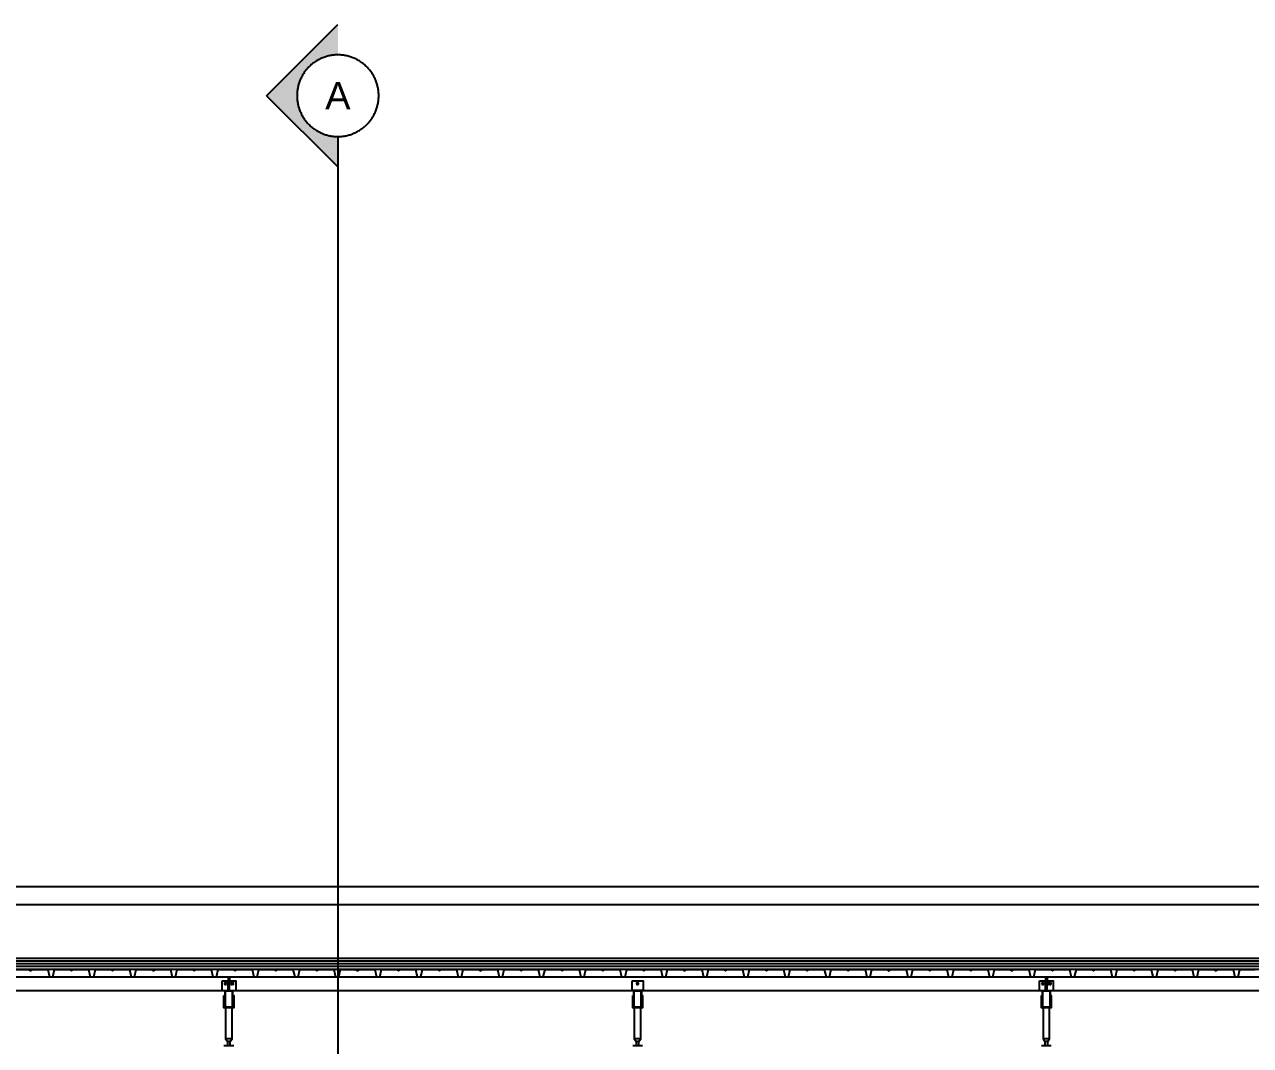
# Model space of a CAD drawing. Header units: centimetres. Extents: x 26200 to 152500, y -600 to 9300.
# Drawn here: x 133065 to 133965, y 1991 to 2741 of the extents above; entities that cross this region are included whole.
import ezdxf

# ---------------------------------------------------------------- set-up
doc = ezdxf.new("R2010")
doc.units = ezdxf.units.CM
doc.layers.add('ROTAS-MIMARI-KESIT', color=8, linetype='Continuous')
doc.styles.add('ROTAS', font='arial.ttf')

msp = doc.modelspace()

# ---------------------------------------------------------------- hatches: boundary and pattern name
at = {"layer": 'ROTAS-MIMARI-KESIT', "ltscale": 10}
msp.add_hatch(color=256, dxfattribs=at).paths.add_polyline_path([(133242.42, 2688.48), (133294.7, 2740.75), (133294.7, 2718.48), (133293.66, 2718.46), (133292.63, 2718.4), (133291.6, 2718.32), (133290.57, 2718.19), (133289.54, 2718.03), (133288.53, 2717.83), (133287.52, 2717.6), (133286.52, 2717.34), (133285.53, 2717.04), (133284.55, 2716.71), (133283.58, 2716.34), (133282.62, 2715.94), (133281.68, 2715.51), (133280.76, 2715.04), (133279.85, 2714.54), (133278.96, 2714.01), (133278.08, 2713.46), (133277.23, 2712.87), (133276.4, 2712.25), (133275.59, 2711.6), (133274.8, 2710.93), (133274.04, 2710.23), (133273.3, 2709.51), (133272.59, 2708.75), (133271.9, 2707.98), (133271.24, 2707.18), (133270.61, 2706.36), (133270.01, 2705.52), (133269.43, 2704.66), (133268.89, 2703.77), (133268.38, 2702.87), (133267.9, 2701.96), (133267.45, 2701.02), (133267.03, 2700.08), (133266.65, 2699.11), (133266.3, 2698.14), (133265.98, 2697.15), (133265.7, 2696.16), (133265.45, 2695.15), (133265.24, 2694.14), (133265.06, 2693.12), (133264.92, 2692.09), (133264.81, 2691.06), (133264.74, 2690.03), (133264.7, 2688.99), (133264.7, 2687.96), (133264.74, 2686.92), (133264.81, 2685.89), (133264.92, 2684.86), (133265.06, 2683.83), (133265.24, 2682.81), (133265.45, 2681.8), (133265.7, 2680.8), (133265.98, 2679.8), (133266.3, 2678.81), (133266.65, 2677.84), (133267.03, 2676.88), (133267.45, 2675.93), (133267.9, 2675), (133268.38, 2674.08), (133268.89, 2673.18), (133269.43, 2672.3), (133270.01, 2671.43), (133270.61, 2670.59), (133271.24, 2669.77), (133271.9, 2668.97), (133272.59, 2668.2), (133273.3, 2667.45), (133274.04, 2666.72), (133274.8, 2666.02), (133275.59, 2665.35), (133276.4, 2664.7), (133277.23, 2664.08), (133278.08, 2663.5), (133278.96, 2662.94), (133279.85, 2662.41), (133280.76, 2661.91), (133281.68, 2661.45), (133282.62, 2661.01), (133283.58, 2660.61), (133284.55, 2660.25), (133285.53, 2659.91), (133286.52, 2659.61), (133287.52, 2659.35), (133288.53, 2659.12), (133289.54, 2658.92), (133290.57, 2658.76), (133291.6, 2658.64), (133292.63, 2658.55), (133293.66, 2658.49), (133294.7, 2658.48), (133294.7, 2636.2)], flags=0)

# ---------------------------------------------------------------- linework, layer by layer
at = {"layer": 'ROTAS-MIMARI-KESIT'}
for p, q in [((147225.24, 2107.63), (127309.45, 2107.63)), ((129128.29, 2094.5), (147186.65, 2094.5))]:
    msp.add_line(p, q, dxfattribs=at)
for points in [[(133242.42, 2688.48), (133294.7, 2740.75)], [(133242.42, 2688.48), (133294.7, 2636.2)], [(133294.7, 2658.48), (133294.7, 788.48)], [(147194.7, 2054.99), (129122.2, 2054.99)], [(147194.7, 2052.99), (129122.2, 2052.99)], [(147194.7, 2050.99), (129122.2, 2050.99)], [(147194.7, 2048.99), (129122.2, 2048.99)], [(147194.7, 2046.99), (129122.2, 2046.99)], [(133056.74, 2046.99), (133067.74, 2046.99), (133069.24, 2045.99), (133070.74, 2046.99), (133081.74, 2046.99), (133082.99, 2041.49), (133085.49, 2041.49), (133085.93, 2043.44)], [(133082.54, 2043.44), (133082.99, 2041.49), (133085.49, 2041.49), (133086.74, 2046.99), (133097.74, 2046.99), (133099.24, 2045.99), (133100.74, 2046.99), (133111.74, 2046.99), (133112.99, 2041.49), (133115.49, 2041.49), (133116.74, 2046.99), (133127.74, 2046.99), (133129.24, 2045.99), (133130.74, 2046.99), (133141.74, 2046.99), (133142.99, 2041.49), (133145.49, 2041.49), (133146.74, 2046.99), (133157.74, 2046.99), (133159.24, 2045.99), (133160.74, 2046.99), (133171.74, 2046.99), (133172.99, 2041.49), (133175.49, 2041.49), (133175.93, 2043.44)], [(133172.54, 2043.44), (133172.99, 2041.49), (133175.49, 2041.49), (133176.74, 2046.99), (133187.74, 2046.99), (133189.24, 2045.99), (133190.74, 2046.99), (133201.74, 2046.99), (133202.99, 2041.49), (133205.49, 2041.49), (133206.74, 2046.99), (133217.74, 2046.99), (133219.24, 2045.99), (133220.74, 2046.99), (133231.74, 2046.99), (133232.99, 2041.49), (133235.49, 2041.49), (133236.74, 2046.99), (133247.74, 2046.99), (133249.24, 2045.99), (133250.74, 2046.99), (133261.74, 2046.99), (133262.99, 2041.49), (133265.49, 2041.49), (133265.93, 2043.44)], [(133262.54, 2043.44), (133262.99, 2041.49), (133265.49, 2041.49), (133266.74, 2046.99), (133277.74, 2046.99), (133279.24, 2045.99), (133280.74, 2046.99), (133291.74, 2046.99), (133292.99, 2041.49), (133295.49, 2041.49), (133296.74, 2046.99), (133307.74, 2046.99), (133309.24, 2045.99), (133310.74, 2046.99), (133321.74, 2046.99), (133322.99, 2041.49), (133325.49, 2041.49), (133326.74, 2046.99), (133337.74, 2046.99), (133339.24, 2045.99), (133340.74, 2046.99), (133351.74, 2046.99), (133352.99, 2041.49), (133355.49, 2041.49), (133355.93, 2043.44)], [(133352.54, 2043.44), (133352.99, 2041.49), (133355.49, 2041.49), (133356.74, 2046.99), (133367.74, 2046.99), (133369.24, 2045.99), (133370.74, 2046.99), (133381.74, 2046.99), (133382.99, 2041.49), (133385.49, 2041.49), (133386.74, 2046.99), (133397.74, 2046.99), (133399.24, 2045.99), (133400.74, 2046.99), (133411.74, 2046.99), (133412.99, 2041.49), (133415.49, 2041.49), (133416.74, 2046.99), (133427.74, 2046.99), (133429.24, 2045.99), (133430.74, 2046.99), (133441.74, 2046.99), (133442.99, 2041.49), (133445.49, 2041.49), (133445.93, 2043.44)], [(133442.54, 2043.44), (133442.99, 2041.49), (133445.49, 2041.49), (133446.74, 2046.99), (133457.74, 2046.99), (133459.24, 2045.99), (133460.74, 2046.99), (133471.74, 2046.99), (133472.99, 2041.49), (133475.49, 2041.49), (133476.74, 2046.99), (133487.74, 2046.99), (133489.24, 2045.99), (133490.74, 2046.99), (133501.74, 2046.99), (133502.99, 2041.49), (133505.49, 2041.49), (133506.74, 2046.99), (133517.74, 2046.99), (133519.24, 2045.99), (133520.74, 2046.99), (133531.74, 2046.99), (133532.99, 2041.49), (133535.49, 2041.49), (133535.93, 2043.44)], [(133532.54, 2043.44), (133532.99, 2041.49), (133535.49, 2041.49), (133536.74, 2046.99), (133547.74, 2046.99), (133549.24, 2045.99), (133550.74, 2046.99), (133561.74, 2046.99), (133562.99, 2041.49), (133565.49, 2041.49), (133566.74, 2046.99), (133577.74, 2046.99), (133579.24, 2045.99), (133580.74, 2046.99), (133591.74, 2046.99), (133592.99, 2041.49), (133595.49, 2041.49), (133596.74, 2046.99), (133607.74, 2046.99), (133609.24, 2045.99), (133610.74, 2046.99), (133621.74, 2046.99), (133622.99, 2041.49), (133625.49, 2041.49), (133625.93, 2043.44)], [(133622.54, 2043.44), (133622.99, 2041.49), (133625.49, 2041.49), (133626.74, 2046.99), (133637.74, 2046.99), (133639.24, 2045.99), (133640.74, 2046.99), (133651.74, 2046.99), (133652.99, 2041.49), (133655.49, 2041.49), (133656.74, 2046.99), (133667.74, 2046.99), (133669.24, 2045.99), (133670.74, 2046.99), (133681.74, 2046.99), (133682.99, 2041.49), (133685.49, 2041.49), (133686.74, 2046.99), (133697.74, 2046.99), (133699.24, 2045.99), (133700.74, 2046.99), (133711.74, 2046.99), (133712.99, 2041.49), (133715.49, 2041.49), (133715.93, 2043.44)], [(133712.54, 2043.44), (133712.99, 2041.49), (133715.49, 2041.49), (133716.74, 2046.99), (133727.74, 2046.99), (133729.24, 2045.99), (133730.74, 2046.99), (133741.74, 2046.99), (133742.99, 2041.49), (133745.49, 2041.49), (133746.74, 2046.99), (133757.74, 2046.99), (133759.24, 2045.99), (133760.74, 2046.99), (133771.74, 2046.99), (133772.99, 2041.49), (133775.49, 2041.49), (133776.74, 2046.99), (133787.74, 2046.99), (133789.24, 2045.99), (133790.74, 2046.99), (133801.74, 2046.99), (133802.99, 2041.49), (133805.49, 2041.49), (133805.93, 2043.44)], [(133802.54, 2043.44), (133802.99, 2041.49), (133805.49, 2041.49), (133806.74, 2046.99), (133817.74, 2046.99), (133819.24, 2045.99), (133820.74, 2046.99), (133831.74, 2046.99), (133832.99, 2041.49), (133835.49, 2041.49), (133836.74, 2046.99), (133847.74, 2046.99), (133849.24, 2045.99), (133850.74, 2046.99), (133861.74, 2046.99), (133862.99, 2041.49), (133865.49, 2041.49), (133866.74, 2046.99), (133877.74, 2046.99), (133879.24, 2045.99), (133880.74, 2046.99), (133891.74, 2046.99), (133892.99, 2041.49), (133895.49, 2041.49), (133895.93, 2043.44)], [(133892.54, 2043.44), (133892.99, 2041.49), (133895.49, 2041.49), (133896.74, 2046.99), (133907.74, 2046.99), (133909.24, 2045.99), (133910.74, 2046.99), (133921.74, 2046.99), (133922.99, 2041.49), (133925.49, 2041.49), (133926.74, 2046.99), (133937.74, 2046.99), (133939.24, 2045.99), (133940.74, 2046.99), (133951.74, 2046.99), (133952.99, 2041.49), (133955.49, 2041.49), (133956.74, 2046.99), (133967.74, 2046.99)], [(129112.2, 2041.49), (138109.7, 2041.49)], [(133214.2, 2041.49), (133214.2, 2038.49)], [(133214.2, 2031.49), (133214.2, 2038.49)], [(133215.2, 2041.49), (133215.2, 2038.49)], [(133215.2, 2031.49), (133215.2, 2038.49)], [(133216.9, 2037.19), (133216.88, 2037.19), (133216.87, 2037.19), (133216.85, 2037.18), (133216.83, 2037.18), (133216.82, 2037.18), (133216.8, 2037.18), (133216.79, 2037.18), (133216.77, 2037.17), (133216.75, 2037.17), (133216.74, 2037.17), (133216.72, 2037.16), (133216.7, 2037.16), (133216.69, 2037.15), (133216.67, 2037.15), (133216.66, 2037.14), (133216.64, 2037.14), (133216.62, 2037.13), (133216.61, 2037.12), (133216.59, 2037.12), (133216.58, 2037.11), (133216.56, 2037.1), (133216.54, 2037.09), (133216.53, 2037.08), (133216.51, 2037.07), (133216.5, 2037.06), (133216.48, 2037.05), (133216.47, 2037.04), (133216.46, 2037.03), (133216.44, 2037.02), (133216.43, 2037.01), (133216.42, 2036.99), (133216.4, 2036.98), (133216.39, 2036.97), (133216.38, 2036.96), (133216.37, 2036.94), (133216.35, 2036.93), (133216.34, 2036.91), (133216.33, 2036.9), (133216.32, 2036.88), (133216.31, 2036.87), (133216.3, 2036.85), (133216.29, 2036.84), (133216.28, 2036.82), (133216.28, 2036.81), (133216.27, 2036.79), (133216.26, 2036.78), (133216.25, 2036.76), (133216.25, 2036.74), (133216.24, 2036.73), (133216.23, 2036.71), (133216.23, 2036.7), (133216.22, 2036.68), (133216.22, 2036.66), (133216.22, 2036.65), (133216.21, 2036.63), (133216.21, 2036.61), (133216.21, 2036.6), (133216.2, 2036.58), (133216.2, 2036.57), (133216.2, 2036.55), (133216.2, 2036.53), (133216.2, 2036.52), (133216.2, 2036.5), (133216.2, 2036.49), (133216.2, 2036.47), (133216.2, 2036.46), (133216.2, 2036.44), (133216.2, 2036.42), (133216.2, 2036.41), (133216.2, 2036.39), (133216.21, 2036.38), (133216.21, 2036.36), (133216.21, 2036.34), (133216.22, 2036.33), (133216.22, 2036.31), (133216.22, 2036.29), (133216.23, 2036.28), (133216.23, 2036.26), (133216.24, 2036.25), (133216.25, 2036.23), (133216.25, 2036.21), (133216.26, 2036.2), (133216.27, 2036.18), (133216.28, 2036.16), (133216.28, 2036.15), (133216.29, 2036.13), (133216.3, 2036.12), (133216.31, 2036.1), (133216.32, 2036.09), (133216.33, 2036.07), (133216.34, 2036.06), (133216.35, 2036.05), (133216.37, 2036.03), (133216.38, 2036.02), (133216.39, 2036), (133216.4, 2035.99), (133216.42, 2035.98), (133216.43, 2035.97), (133216.44, 2035.95), (133216.46, 2035.94), (133216.47, 2035.93), (133216.48, 2035.92), (133216.5, 2035.91), (133216.51, 2035.9), (133216.53, 2035.89), (133216.54, 2035.88), (133216.56, 2035.87), (133216.58, 2035.86), (133216.59, 2035.86), (133216.61, 2035.85), (133216.62, 2035.84), (133216.64, 2035.84), (133216.66, 2035.83), (133216.67, 2035.82), (133216.69, 2035.82), (133216.7, 2035.81), (133216.72, 2035.81), (133216.74, 2035.81), (133216.75, 2035.8), (133216.77, 2035.8), (133216.79, 2035.8), (133216.8, 2035.79), (133216.82, 2035.79), (133216.83, 2035.79), (133216.85, 2035.79), (133216.87, 2035.79), (133216.88, 2035.79), (133216.9, 2035.79)], [(133217.5, 2037.19), (133216.9, 2037.19)], [(133217.5, 2035.79), (133216.9, 2035.79)], [(133217.5, 2035.79), (133217.51, 2035.79), (133217.53, 2035.79), (133217.54, 2035.79), (133217.56, 2035.79), (133217.58, 2035.79), (133217.59, 2035.79), (133217.61, 2035.8), (133217.62, 2035.8), (133217.64, 2035.8), (133217.66, 2035.81), (133217.67, 2035.81), (133217.69, 2035.81), (133217.71, 2035.82), (133217.72, 2035.82), (133217.74, 2035.83), (133217.76, 2035.84), (133217.77, 2035.84), (133217.79, 2035.85), (133217.8, 2035.86), (133217.82, 2035.86), (133217.83, 2035.87), (133217.85, 2035.88), (133217.87, 2035.89), (133217.88, 2035.9), (133217.9, 2035.91), (133217.91, 2035.92), (133217.92, 2035.93), (133217.94, 2035.94), (133217.95, 2035.95), (133217.97, 2035.97), (133217.98, 2035.98), (133217.99, 2035.99), (133218.01, 2036), (133218.02, 2036.02), (133218.03, 2036.03), (133218.04, 2036.05), (133218.05, 2036.06), (133218.06, 2036.07), (133218.07, 2036.09), (133218.08, 2036.1), (133218.09, 2036.12), (133218.1, 2036.13), (133218.11, 2036.15), (133218.12, 2036.16), (133218.13, 2036.18), (133218.13, 2036.2), (133218.14, 2036.21), (133218.15, 2036.23), (133218.15, 2036.25), (133218.16, 2036.26), (133218.17, 2036.28), (133218.17, 2036.29), (133218.17, 2036.31), (133218.18, 2036.33), (133218.18, 2036.34), (133218.19, 2036.36), (133218.19, 2036.38), (133218.19, 2036.39), (133218.19, 2036.41), (133218.19, 2036.42), (133218.2, 2036.44), (133218.2, 2036.46), (133218.2, 2036.47), (133218.2, 2036.49), (133218.2, 2036.5), (133218.2, 2036.52), (133218.2, 2036.53), (133218.19, 2036.55), (133218.19, 2036.57), (133218.19, 2036.58), (133218.19, 2036.6), (133218.19, 2036.61), (133218.18, 2036.63), (133218.18, 2036.65), (133218.17, 2036.66), (133218.17, 2036.68), (133218.17, 2036.7), (133218.16, 2036.71), (133218.15, 2036.73), (133218.15, 2036.74), (133218.14, 2036.76), (133218.13, 2036.78), (133218.13, 2036.79), (133218.12, 2036.81), (133218.11, 2036.82), (133218.1, 2036.84), (133218.09, 2036.85), (133218.08, 2036.87), (133218.07, 2036.88), (133218.06, 2036.9), (133218.05, 2036.91), (133218.04, 2036.93), (133218.03, 2036.94), (133218.02, 2036.96), (133218.01, 2036.97), (133217.99, 2036.98), (133217.98, 2036.99), (133217.97, 2037.01), (133217.95, 2037.02), (133217.94, 2037.03), (133217.92, 2037.04), (133217.91, 2037.05), (133217.9, 2037.06), (133217.88, 2037.07), (133217.87, 2037.08), (133217.85, 2037.09), (133217.83, 2037.1), (133217.82, 2037.11), (133217.8, 2037.12), (133217.79, 2037.12), (133217.77, 2037.13), (133217.76, 2037.14), (133217.74, 2037.14), (133217.72, 2037.15), (133217.71, 2037.15), (133217.69, 2037.16), (133217.67, 2037.16), (133217.66, 2037.17), (133217.64, 2037.17), (133217.62, 2037.17), (133217.61, 2037.18), (133217.59, 2037.18), (133217.58, 2037.18), (133217.56, 2037.18), (133217.54, 2037.18), (133217.53, 2037.19), (133217.51, 2037.19), (133217.5, 2037.19)], [(133814.2, 2041.49), (133814.2, 2038.49)], [(133814.2, 2031.49), (133814.2, 2038.49)], [(133815.2, 2041.49), (133815.2, 2038.49)], [(133815.2, 2031.49), (133815.2, 2038.49)], [(133816.9, 2037.19), (133816.88, 2037.19), (133816.87, 2037.19), (133816.85, 2037.18), (133816.83, 2037.18), (133816.82, 2037.18), (133816.8, 2037.18), (133816.79, 2037.18), (133816.77, 2037.17), (133816.75, 2037.17), (133816.74, 2037.17), (133816.72, 2037.16), (133816.7, 2037.16), (133816.69, 2037.15), (133816.67, 2037.15), (133816.66, 2037.14), (133816.64, 2037.14), (133816.62, 2037.13), (133816.61, 2037.12), (133816.59, 2037.12), (133816.58, 2037.11), (133816.56, 2037.1), (133816.54, 2037.09), (133816.53, 2037.08), (133816.51, 2037.07), (133816.5, 2037.06), (133816.48, 2037.05), (133816.47, 2037.04), (133816.46, 2037.03), (133816.44, 2037.02), (133816.43, 2037.01), (133816.42, 2036.99), (133816.4, 2036.98), (133816.39, 2036.97), (133816.38, 2036.96), (133816.37, 2036.94), (133816.35, 2036.93), (133816.34, 2036.91), (133816.33, 2036.9), (133816.32, 2036.88), (133816.31, 2036.87), (133816.3, 2036.85), (133816.29, 2036.84), (133816.28, 2036.82), (133816.28, 2036.81), (133816.27, 2036.79), (133816.26, 2036.78), (133816.25, 2036.76), (133816.25, 2036.74), (133816.24, 2036.73), (133816.23, 2036.71), (133816.23, 2036.7), (133816.22, 2036.68), (133816.22, 2036.66), (133816.22, 2036.65), (133816.21, 2036.63), (133816.21, 2036.61), (133816.21, 2036.6), (133816.2, 2036.58), (133816.2, 2036.57), (133816.2, 2036.55), (133816.2, 2036.53), (133816.2, 2036.52), (133816.2, 2036.5), (133816.2, 2036.49), (133816.2, 2036.47), (133816.2, 2036.46), (133816.2, 2036.44), (133816.2, 2036.42), (133816.2, 2036.41), (133816.2, 2036.39), (133816.21, 2036.38), (133816.21, 2036.36), (133816.21, 2036.34), (133816.22, 2036.33), (133816.22, 2036.31), (133816.22, 2036.29), (133816.23, 2036.28), (133816.23, 2036.26), (133816.24, 2036.25), (133816.25, 2036.23), (133816.25, 2036.21), (133816.26, 2036.2), (133816.27, 2036.18), (133816.28, 2036.16), (133816.28, 2036.15), (133816.29, 2036.13), (133816.3, 2036.12), (133816.31, 2036.1), (133816.32, 2036.09), (133816.33, 2036.07), (133816.34, 2036.06), (133816.35, 2036.05), (133816.37, 2036.03), (133816.38, 2036.02), (133816.39, 2036), (133816.4, 2035.99), (133816.42, 2035.98), (133816.43, 2035.97), (133816.44, 2035.95), (133816.46, 2035.94), (133816.47, 2035.93), (133816.48, 2035.92), (133816.5, 2035.91), (133816.51, 2035.9), (133816.53, 2035.89), (133816.54, 2035.88), (133816.56, 2035.87), (133816.58, 2035.86), (133816.59, 2035.86), (133816.61, 2035.85), (133816.62, 2035.84), (133816.64, 2035.84), (133816.66, 2035.83), (133816.67, 2035.82), (133816.69, 2035.82), (133816.7, 2035.81), (133816.72, 2035.81), (133816.74, 2035.81), (133816.75, 2035.8), (133816.77, 2035.8), (133816.79, 2035.8), (133816.8, 2035.79), (133816.82, 2035.79), (133816.83, 2035.79), (133816.85, 2035.79), (133816.87, 2035.79), (133816.88, 2035.79), (133816.9, 2035.79)], [(133817.5, 2037.19), (133816.9, 2037.19)], [(133817.5, 2035.79), (133816.9, 2035.79)], [(133817.5, 2035.79), (133817.51, 2035.79), (133817.53, 2035.79), (133817.54, 2035.79), (133817.56, 2035.79), (133817.58, 2035.79), (133817.59, 2035.79), (133817.61, 2035.8), (133817.62, 2035.8), (133817.64, 2035.8), (133817.66, 2035.81), (133817.67, 2035.81), (133817.69, 2035.81), (133817.71, 2035.82), (133817.72, 2035.82), (133817.74, 2035.83), (133817.76, 2035.84), (133817.77, 2035.84), (133817.79, 2035.85), (133817.8, 2035.86), (133817.82, 2035.86), (133817.83, 2035.87), (133817.85, 2035.88), (133817.87, 2035.89), (133817.88, 2035.9), (133817.9, 2035.91), (133817.91, 2035.92), (133817.92, 2035.93), (133817.94, 2035.94), (133817.95, 2035.95), (133817.97, 2035.97), (133817.98, 2035.98), (133817.99, 2035.99), (133818.01, 2036), (133818.02, 2036.02), (133818.03, 2036.03), (133818.04, 2036.05), (133818.05, 2036.06), (133818.06, 2036.07), (133818.07, 2036.09), (133818.08, 2036.1), (133818.09, 2036.12), (133818.1, 2036.13), (133818.11, 2036.15), (133818.12, 2036.16), (133818.13, 2036.18), (133818.13, 2036.2), (133818.14, 2036.21), (133818.15, 2036.23), (133818.15, 2036.25), (133818.16, 2036.26), (133818.17, 2036.28), (133818.17, 2036.29), (133818.17, 2036.31), (133818.18, 2036.33), (133818.18, 2036.34), (133818.19, 2036.36), (133818.19, 2036.38), (133818.19, 2036.39), (133818.19, 2036.41), (133818.19, 2036.42), (133818.2, 2036.44), (133818.2, 2036.46), (133818.2, 2036.47), (133818.2, 2036.49), (133818.2, 2036.5), (133818.2, 2036.52), (133818.2, 2036.53), (133818.19, 2036.55), (133818.19, 2036.57), (133818.19, 2036.58), (133818.19, 2036.6), (133818.19, 2036.61), (133818.18, 2036.63), (133818.18, 2036.65), (133818.17, 2036.66), (133818.17, 2036.68), (133818.17, 2036.7), (133818.16, 2036.71), (133818.15, 2036.73), (133818.15, 2036.74), (133818.14, 2036.76), (133818.13, 2036.78), (133818.13, 2036.79), (133818.12, 2036.81), (133818.11, 2036.82), (133818.1, 2036.84), (133818.09, 2036.85), (133818.08, 2036.87), (133818.07, 2036.88), (133818.06, 2036.9), (133818.05, 2036.91), (133818.04, 2036.93), (133818.03, 2036.94), (133818.02, 2036.96), (133818.01, 2036.97), (133817.99, 2036.98), (133817.98, 2036.99), (133817.97, 2037.01), (133817.95, 2037.02), (133817.94, 2037.03), (133817.92, 2037.04), (133817.91, 2037.05), (133817.9, 2037.06), (133817.88, 2037.07), (133817.87, 2037.08), (133817.85, 2037.09), (133817.83, 2037.1), (133817.82, 2037.11), (133817.8, 2037.12), (133817.79, 2037.12), (133817.77, 2037.13), (133817.76, 2037.14), (133817.74, 2037.14), (133817.72, 2037.15), (133817.71, 2037.15), (133817.69, 2037.16), (133817.67, 2037.16), (133817.66, 2037.17), (133817.64, 2037.17), (133817.62, 2037.17), (133817.61, 2037.18), (133817.59, 2037.18), (133817.58, 2037.18), (133817.56, 2037.18), (133817.54, 2037.18), (133817.53, 2037.19), (133817.51, 2037.19), (133817.5, 2037.19)], [(129112.2, 2031.49), (138109.7, 2031.49)], [(133209.7, 2031.49), (133219.7, 2031.49)], [(133211.1, 2025.89), (133211.6, 2025.89)], [(133217.7, 2019.19), (133217.7, 2031.19), (133211.7, 2031.19), (133211.7, 2019.19)], [(133217.8, 2025.89), (133218.3, 2025.89)], [(133518.7, 2031.49), (133510.7, 2031.49)], [(133511.1, 2025.89), (133511.6, 2025.89)], [(133517.7, 2019.19), (133517.7, 2031.19), (133511.7, 2031.19), (133511.7, 2019.19)], [(133517.8, 2025.89), (133518.3, 2025.89)], [(133809.7, 2031.49), (133819.7, 2031.49)], [(133811.1, 2025.89), (133811.6, 2025.89)], [(133817.7, 2019.19), (133817.7, 2031.19), (133811.7, 2031.19), (133811.7, 2019.19)], [(133817.8, 2025.89), (133818.3, 2025.89)], [(133211.1, 2024.49), (133211.6, 2024.49)], [(133212.28, 2018.69), (133212.28, 1996.09), (133213.7, 1994.09), (133213.7, 1991.09)], [(133215.7, 1991.09), (133215.7, 1994.09), (133217.11, 1996.09), (133217.11, 2018.69)], [(133217.8, 2024.49), (133218.3, 2024.49)], [(133511.1, 2024.49), (133511.6, 2024.49)], [(133512.28, 2018.69), (133512.28, 1996.09), (133513.7, 1994.09), (133513.7, 1991.09)], [(133515.7, 1991.09), (133515.7, 1994.09), (133517.11, 1996.09), (133517.11, 2018.69)], [(133517.8, 2024.49), (133518.3, 2024.49)], [(133811.1, 2024.49), (133811.6, 2024.49)], [(133812.28, 2018.69), (133812.28, 1996.09), (133813.7, 1994.09), (133813.7, 1991.09)], [(133815.7, 1991.09), (133815.7, 1994.09), (133817.11, 1996.09), (133817.11, 2018.69)], [(133817.8, 2024.49), (133818.3, 2024.49)], [(133211.1, 1991.09), (133218.3, 1991.09)], [(133217.11, 1996.09), (133212.28, 1996.09)], [(133215.7, 1994.09), (133213.7, 1994.09)], [(133511.1, 1991.09), (133518.3, 1991.09)], [(133517.11, 1996.09), (133512.28, 1996.09)], [(133515.7, 1994.09), (133513.7, 1994.09)], [(133811.1, 1991.09), (133818.3, 1991.09)], [(133817.11, 1996.09), (133812.28, 1996.09)], [(133815.7, 1994.09), (133813.7, 1994.09)]]:
    msp.add_lwpolyline(points, dxfattribs=at)
for points in [[(133324.7, 2688.48), (133324.69, 2689.14), (133324.67, 2689.81), (133324.63, 2690.49), (133324.58, 2691.17), (133324.51, 2691.86), (133324.42, 2692.55), (133324.32, 2693.24), (133324.2, 2693.94), (133324.06, 2694.63), (133323.9, 2695.33), (133323.73, 2696.03), (133323.54, 2696.73), (133323.33, 2697.43), (133323.1, 2698.13), (133322.86, 2698.83), (133322.59, 2699.52), (133322.31, 2700.21), (133322.01, 2700.9), (133321.69, 2701.58), (133321.35, 2702.26), (133320.99, 2702.93), (133320.61, 2703.59), (133320.22, 2704.24), (133319.81, 2704.89), (133319.38, 2705.53), (133318.93, 2706.16), (133318.47, 2706.78), (133317.99, 2707.39), (133317.49, 2707.98), (133316.98, 2708.56), (133316.45, 2709.13), (133315.91, 2709.69), (133315.35, 2710.23), (133314.78, 2710.76), (133314.2, 2711.27), (133313.61, 2711.77), (133313, 2712.25), (133312.38, 2712.71), (133311.75, 2713.16), (133311.11, 2713.59), (133310.47, 2714), (133309.81, 2714.39), (133309.15, 2714.77), (133308.48, 2715.12), (133307.8, 2715.46), (133307.12, 2715.78), (133306.43, 2716.09), (133305.74, 2716.37), (133305.05, 2716.63), (133304.35, 2716.88), (133303.65, 2717.11), (133302.95, 2717.32), (133302.25, 2717.51), (133301.55, 2717.68), (133300.85, 2717.84), (133300.16, 2717.98), (133299.46, 2718.1), (133298.77, 2718.2), (133298.08, 2718.29), (133297.39, 2718.35), (133296.71, 2718.41), (133296.03, 2718.45), (133295.36, 2718.47), (133294.7, 2718.48), (133294.03, 2718.47), (133293.36, 2718.45), (133292.68, 2718.41), (133292, 2718.35), (133291.32, 2718.29), (133290.63, 2718.2), (133289.93, 2718.1), (133289.24, 2717.98), (133288.54, 2717.84), (133287.84, 2717.68), (133287.14, 2717.51), (133286.44, 2717.32), (133285.74, 2717.11), (133285.05, 2716.88), (133284.35, 2716.63), (133283.65, 2716.37), (133282.96, 2716.09), (133282.28, 2715.78), (133281.6, 2715.46), (133280.92, 2715.12), (133280.25, 2714.77), (133279.58, 2714.39), (133278.93, 2714), (133278.28, 2713.59), (133277.64, 2713.16), (133277.01, 2712.71), (133276.4, 2712.25), (133275.79, 2711.77), (133275.19, 2711.27), (133274.61, 2710.76), (133274.04, 2710.23), (133273.48, 2709.69), (133272.94, 2709.13), (133272.42, 2708.56), (133271.9, 2707.98), (133271.41, 2707.39), (133270.93, 2706.78), (133270.46, 2706.16), (133270.02, 2705.53), (133269.59, 2704.89), (133269.18, 2704.24), (133268.78, 2703.59), (133268.41, 2702.93), (133268.05, 2702.26), (133267.71, 2701.58), (133267.39, 2700.9), (133267.09, 2700.21), (133266.8, 2699.52), (133266.54, 2698.83), (133266.29, 2698.13), (133266.06, 2697.43), (133265.86, 2696.73), (133265.66, 2696.03), (133265.49, 2695.33), (133265.34, 2694.63), (133265.2, 2693.94), (133265.08, 2693.24), (133264.97, 2692.55), (133264.89, 2691.86), (133264.82, 2691.17), (133264.77, 2690.49), (133264.73, 2689.81), (133264.7, 2689.14), (133264.7, 2688.48), (133264.7, 2687.81), (133264.73, 2687.14), (133264.77, 2686.46), (133264.82, 2685.78), (133264.89, 2685.09), (133264.97, 2684.41), (133265.08, 2683.71), (133265.2, 2683.02), (133265.34, 2682.32), (133265.49, 2681.62), (133265.66, 2680.92), (133265.86, 2680.22), (133266.06, 2679.52), (133266.29, 2678.82), (133266.54, 2678.13), (133266.8, 2677.43), (133267.09, 2676.74), (133267.39, 2676.06), (133267.71, 2675.37), (133268.05, 2674.7), (133268.41, 2674.03), (133268.78, 2673.36), (133269.18, 2672.71), (133269.59, 2672.06), (133270.02, 2671.42), (133270.46, 2670.79), (133270.93, 2670.17), (133271.41, 2669.57), (133271.9, 2668.97), (133272.42, 2668.39), (133272.94, 2667.82), (133273.48, 2667.26), (133274.04, 2666.72), (133274.61, 2666.19), (133275.19, 2665.68), (133275.79, 2665.19), (133276.4, 2664.71), (133277.01, 2664.24), (133277.64, 2663.8), (133278.28, 2663.37), (133278.93, 2662.95), (133279.58, 2662.56), (133280.25, 2662.19), (133280.92, 2661.83), (133281.6, 2661.49), (133282.28, 2661.17), (133282.96, 2660.87), (133283.65, 2660.58), (133284.35, 2660.32), (133285.05, 2660.07), (133285.74, 2659.84), (133286.44, 2659.63), (133287.14, 2659.44), (133287.84, 2659.27), (133288.54, 2659.11), (133289.24, 2658.98), (133289.93, 2658.86), (133290.63, 2658.75), (133291.32, 2658.67), (133292, 2658.6), (133292.68, 2658.54), (133293.36, 2658.51), (133294.03, 2658.48), (133294.7, 2658.48), (133295.36, 2658.48), (133296.03, 2658.51), (133296.71, 2658.54), (133297.39, 2658.6), (133298.08, 2658.67), (133298.77, 2658.75), (133299.46, 2658.86), (133300.16, 2658.98), (133300.85, 2659.11), (133301.55, 2659.27), (133302.25, 2659.44), (133302.95, 2659.63), (133303.65, 2659.84), (133304.35, 2660.07), (133305.05, 2660.32), (133305.74, 2660.58), (133306.43, 2660.87), (133307.12, 2661.17), (133307.8, 2661.49), (133308.48, 2661.83), (133309.15, 2662.19), (133309.81, 2662.56), (133310.47, 2662.95), (133311.11, 2663.37), (133311.75, 2663.8), (133312.38, 2664.24), (133313, 2664.71), (133313.61, 2665.19), (133314.2, 2665.68), (133314.78, 2666.19), (133315.35, 2666.72), (133315.91, 2667.26), (133316.45, 2667.82), (133316.98, 2668.39), (133317.49, 2668.97), (133317.99, 2669.57), (133318.47, 2670.17), (133318.93, 2670.79), (133319.38, 2671.42), (133319.81, 2672.06), (133320.22, 2672.71), (133320.61, 2673.36), (133320.99, 2674.03), (133321.35, 2674.7), (133321.69, 2675.37), (133322.01, 2676.06), (133322.31, 2676.74), (133322.59, 2677.43), (133322.86, 2678.13), (133323.1, 2678.82), (133323.33, 2679.52), (133323.54, 2680.22), (133323.73, 2680.92), (133323.9, 2681.62), (133324.06, 2682.32), (133324.2, 2683.02), (133324.32, 2683.71), (133324.42, 2684.41), (133324.51, 2685.09), (133324.58, 2685.78), (133324.63, 2686.46), (133324.67, 2687.14), (133324.69, 2687.81)], [(133209.7, 2038.49), (133219.7, 2038.49), (133219.7, 2031.19), (133209.7, 2031.19)], [(133212.9, 2036.49), (133212.9, 2036.5), (133212.9, 2036.52), (133212.9, 2036.53), (133212.89, 2036.55), (133212.89, 2036.57), (133212.89, 2036.58), (133212.89, 2036.6), (133212.89, 2036.61), (133212.88, 2036.63), (133212.88, 2036.65), (133212.87, 2036.66), (133212.87, 2036.68), (133212.87, 2036.7), (133212.86, 2036.71), (133212.85, 2036.73), (133212.85, 2036.74), (133212.84, 2036.76), (133212.83, 2036.78), (133212.83, 2036.79), (133212.82, 2036.81), (133212.81, 2036.82), (133212.8, 2036.84), (133212.79, 2036.85), (133212.78, 2036.87), (133212.77, 2036.88), (133212.76, 2036.9), (133212.75, 2036.91), (133212.74, 2036.93), (133212.73, 2036.94), (133212.72, 2036.96), (133212.71, 2036.97), (133212.69, 2036.98), (133212.68, 2036.99), (133212.67, 2037.01), (133212.65, 2037.02), (133212.64, 2037.03), (133212.62, 2037.04), (133212.61, 2037.05), (133212.6, 2037.06), (133212.58, 2037.07), (133212.57, 2037.08), (133212.55, 2037.09), (133212.53, 2037.1), (133212.52, 2037.11), (133212.5, 2037.12), (133212.49, 2037.12), (133212.47, 2037.13), (133212.46, 2037.14), (133212.44, 2037.14), (133212.42, 2037.15), (133212.41, 2037.15), (133212.39, 2037.16), (133212.37, 2037.16), (133212.36, 2037.17), (133212.34, 2037.17), (133212.32, 2037.17), (133212.31, 2037.18), (133212.29, 2037.18), (133212.28, 2037.18), (133212.26, 2037.18), (133212.24, 2037.18), (133212.23, 2037.19), (133212.21, 2037.19), (133212.2, 2037.19), (133212.18, 2037.19), (133212.17, 2037.19), (133212.15, 2037.18), (133212.13, 2037.18), (133212.12, 2037.18), (133212.1, 2037.18), (133212.09, 2037.18), (133212.07, 2037.17), (133212.05, 2037.17), (133212.04, 2037.17), (133212.02, 2037.16), (133212, 2037.16), (133211.99, 2037.15), (133211.97, 2037.15), (133211.96, 2037.14), (133211.94, 2037.14), (133211.92, 2037.13), (133211.91, 2037.12), (133211.89, 2037.12), (133211.88, 2037.11), (133211.86, 2037.1), (133211.84, 2037.09), (133211.83, 2037.08), (133211.81, 2037.07), (133211.8, 2037.06), (133211.78, 2037.05), (133211.77, 2037.04), (133211.76, 2037.03), (133211.74, 2037.02), (133211.73, 2037.01), (133211.72, 2036.99), (133211.7, 2036.98), (133211.69, 2036.97), (133211.68, 2036.96), (133211.67, 2036.94), (133211.65, 2036.93), (133211.64, 2036.91), (133211.63, 2036.9), (133211.62, 2036.88), (133211.61, 2036.87), (133211.6, 2036.85), (133211.59, 2036.84), (133211.58, 2036.82), (133211.58, 2036.81), (133211.57, 2036.79), (133211.56, 2036.78), (133211.55, 2036.76), (133211.55, 2036.74), (133211.54, 2036.73), (133211.53, 2036.71), (133211.53, 2036.7), (133211.52, 2036.68), (133211.52, 2036.66), (133211.52, 2036.65), (133211.51, 2036.63), (133211.51, 2036.61), (133211.51, 2036.6), (133211.5, 2036.58), (133211.5, 2036.57), (133211.5, 2036.55), (133211.5, 2036.53), (133211.5, 2036.52), (133211.5, 2036.5), (133211.5, 2036.49), (133211.5, 2036.47), (133211.5, 2036.46), (133211.5, 2036.44), (133211.5, 2036.42), (133211.5, 2036.41), (133211.5, 2036.39), (133211.51, 2036.38), (133211.51, 2036.36), (133211.51, 2036.34), (133211.52, 2036.33), (133211.52, 2036.31), (133211.52, 2036.29), (133211.53, 2036.28), (133211.53, 2036.26), (133211.54, 2036.25), (133211.55, 2036.23), (133211.55, 2036.21), (133211.56, 2036.2), (133211.57, 2036.18), (133211.58, 2036.16), (133211.58, 2036.15), (133211.59, 2036.13), (133211.6, 2036.12), (133211.61, 2036.1), (133211.62, 2036.09), (133211.63, 2036.07), (133211.64, 2036.06), (133211.65, 2036.05), (133211.67, 2036.03), (133211.68, 2036.02), (133211.69, 2036), (133211.7, 2035.99), (133211.72, 2035.98), (133211.73, 2035.97), (133211.74, 2035.95), (133211.76, 2035.94), (133211.77, 2035.93), (133211.78, 2035.92), (133211.8, 2035.91), (133211.81, 2035.9), (133211.83, 2035.89), (133211.84, 2035.88), (133211.86, 2035.87), (133211.88, 2035.86), (133211.89, 2035.86), (133211.91, 2035.85), (133211.92, 2035.84), (133211.94, 2035.84), (133211.96, 2035.83), (133211.97, 2035.82), (133211.99, 2035.82), (133212, 2035.81), (133212.02, 2035.81), (133212.04, 2035.81), (133212.05, 2035.8), (133212.07, 2035.8), (133212.09, 2035.8), (133212.1, 2035.79), (133212.12, 2035.79), (133212.13, 2035.79), (133212.15, 2035.79), (133212.17, 2035.79), (133212.18, 2035.79), (133212.2, 2035.79), (133212.21, 2035.79), (133212.23, 2035.79), (133212.24, 2035.79), (133212.26, 2035.79), (133212.28, 2035.79), (133212.29, 2035.79), (133212.31, 2035.8), (133212.32, 2035.8), (133212.34, 2035.8), (133212.36, 2035.81), (133212.37, 2035.81), (133212.39, 2035.81), (133212.41, 2035.82), (133212.42, 2035.82), (133212.44, 2035.83), (133212.46, 2035.84), (133212.47, 2035.84), (133212.49, 2035.85), (133212.5, 2035.86), (133212.52, 2035.86), (133212.53, 2035.87), (133212.55, 2035.88), (133212.57, 2035.89), (133212.58, 2035.9), (133212.6, 2035.91), (133212.61, 2035.92), (133212.62, 2035.93), (133212.64, 2035.94), (133212.65, 2035.95), (133212.67, 2035.97), (133212.68, 2035.98), (133212.69, 2035.99), (133212.71, 2036), (133212.72, 2036.02), (133212.73, 2036.03), (133212.74, 2036.05), (133212.75, 2036.06), (133212.76, 2036.07), (133212.77, 2036.09), (133212.78, 2036.1), (133212.79, 2036.12), (133212.8, 2036.13), (133212.81, 2036.15), (133212.82, 2036.16), (133212.83, 2036.18), (133212.83, 2036.2), (133212.84, 2036.21), (133212.85, 2036.23), (133212.85, 2036.25), (133212.86, 2036.26), (133212.87, 2036.28), (133212.87, 2036.29), (133212.87, 2036.31), (133212.88, 2036.33), (133212.88, 2036.34), (133212.89, 2036.36), (133212.89, 2036.38), (133212.89, 2036.39), (133212.89, 2036.41), (133212.89, 2036.42), (133212.9, 2036.44), (133212.9, 2036.46), (133212.9, 2036.47)], [(133510.7, 2038.49), (133518.7, 2038.49), (133518.7, 2031.19), (133510.7, 2031.19)], [(133515.4, 2036.49), (133515.4, 2036.5), (133515.4, 2036.52), (133515.4, 2036.53), (133515.39, 2036.55), (133515.39, 2036.57), (133515.39, 2036.58), (133515.39, 2036.6), (133515.39, 2036.61), (133515.38, 2036.63), (133515.38, 2036.65), (133515.37, 2036.66), (133515.37, 2036.68), (133515.37, 2036.7), (133515.36, 2036.71), (133515.35, 2036.73), (133515.35, 2036.74), (133515.34, 2036.76), (133515.33, 2036.78), (133515.33, 2036.79), (133515.32, 2036.81), (133515.31, 2036.82), (133515.3, 2036.84), (133515.29, 2036.85), (133515.28, 2036.87), (133515.27, 2036.88), (133515.26, 2036.9), (133515.25, 2036.91), (133515.24, 2036.93), (133515.23, 2036.94), (133515.22, 2036.96), (133515.21, 2036.97), (133515.19, 2036.98), (133515.18, 2036.99), (133515.17, 2037.01), (133515.15, 2037.02), (133515.14, 2037.03), (133515.12, 2037.04), (133515.11, 2037.05), (133515.1, 2037.06), (133515.08, 2037.07), (133515.07, 2037.08), (133515.05, 2037.09), (133515.03, 2037.1), (133515.02, 2037.11), (133515, 2037.12), (133514.99, 2037.12), (133514.97, 2037.13), (133514.96, 2037.14), (133514.94, 2037.14), (133514.92, 2037.15), (133514.91, 2037.15), (133514.89, 2037.16), (133514.87, 2037.16), (133514.86, 2037.17), (133514.84, 2037.17), (133514.82, 2037.17), (133514.81, 2037.18), (133514.79, 2037.18), (133514.78, 2037.18), (133514.76, 2037.18), (133514.74, 2037.19), (133514.73, 2037.19), (133514.71, 2037.19), (133514.7, 2037.19), (133514.68, 2037.19), (133514.67, 2037.19), (133514.65, 2037.19), (133514.63, 2037.18), (133514.62, 2037.18), (133514.6, 2037.18), (133514.59, 2037.18), (133514.57, 2037.17), (133514.55, 2037.17), (133514.54, 2037.17), (133514.52, 2037.16), (133514.5, 2037.16), (133514.49, 2037.15), (133514.47, 2037.15), (133514.46, 2037.14), (133514.44, 2037.14), (133514.42, 2037.13), (133514.41, 2037.12), (133514.39, 2037.12), (133514.38, 2037.11), (133514.36, 2037.1), (133514.34, 2037.09), (133514.33, 2037.08), (133514.31, 2037.07), (133514.3, 2037.06), (133514.28, 2037.05), (133514.27, 2037.04), (133514.26, 2037.03), (133514.24, 2037.02), (133514.23, 2037.01), (133514.22, 2036.99), (133514.2, 2036.98), (133514.19, 2036.97), (133514.18, 2036.96), (133514.17, 2036.94), (133514.15, 2036.93), (133514.14, 2036.91), (133514.13, 2036.9), (133514.12, 2036.88), (133514.11, 2036.87), (133514.1, 2036.85), (133514.09, 2036.84), (133514.08, 2036.82), (133514.08, 2036.81), (133514.07, 2036.79), (133514.06, 2036.78), (133514.05, 2036.76), (133514.05, 2036.74), (133514.04, 2036.73), (133514.03, 2036.71), (133514.03, 2036.7), (133514.02, 2036.68), (133514.02, 2036.66), (133514.02, 2036.65), (133514.01, 2036.63), (133514.01, 2036.61), (133514.01, 2036.6), (133514, 2036.58), (133514, 2036.57), (133514, 2036.55), (133514, 2036.53), (133514, 2036.52), (133514, 2036.5), (133514, 2036.49), (133514, 2036.47), (133514, 2036.46), (133514, 2036.44), (133514, 2036.42), (133514, 2036.41), (133514, 2036.39), (133514.01, 2036.38), (133514.01, 2036.36), (133514.01, 2036.34), (133514.02, 2036.33), (133514.02, 2036.31), (133514.02, 2036.29), (133514.03, 2036.28), (133514.03, 2036.26), (133514.04, 2036.25), (133514.05, 2036.23), (133514.05, 2036.21), (133514.06, 2036.2), (133514.07, 2036.18), (133514.08, 2036.17), (133514.08, 2036.15), (133514.09, 2036.13), (133514.1, 2036.12), (133514.11, 2036.1), (133514.12, 2036.09), (133514.13, 2036.07), (133514.14, 2036.06), (133514.15, 2036.05), (133514.17, 2036.03), (133514.18, 2036.02), (133514.19, 2036), (133514.2, 2035.99), (133514.22, 2035.98), (133514.23, 2035.97), (133514.24, 2035.95), (133514.26, 2035.94), (133514.27, 2035.93), (133514.28, 2035.92), (133514.3, 2035.91), (133514.31, 2035.9), (133514.33, 2035.89), (133514.34, 2035.88), (133514.36, 2035.87), (133514.38, 2035.86), (133514.39, 2035.86), (133514.41, 2035.85), (133514.42, 2035.84), (133514.44, 2035.84), (133514.46, 2035.83), (133514.47, 2035.82), (133514.49, 2035.82), (133514.5, 2035.81), (133514.52, 2035.81), (133514.54, 2035.81), (133514.55, 2035.8), (133514.57, 2035.8), (133514.59, 2035.8), (133514.6, 2035.79), (133514.62, 2035.79), (133514.63, 2035.79), (133514.65, 2035.79), (133514.67, 2035.79), (133514.68, 2035.79), (133514.7, 2035.79), (133514.71, 2035.79), (133514.73, 2035.79), (133514.74, 2035.79), (133514.76, 2035.79), (133514.78, 2035.79), (133514.79, 2035.79), (133514.81, 2035.8), (133514.82, 2035.8), (133514.84, 2035.8), (133514.86, 2035.81), (133514.87, 2035.81), (133514.89, 2035.81), (133514.91, 2035.82), (133514.92, 2035.82), (133514.94, 2035.83), (133514.96, 2035.84), (133514.97, 2035.84), (133514.99, 2035.85), (133515, 2035.86), (133515.02, 2035.86), (133515.03, 2035.87), (133515.05, 2035.88), (133515.07, 2035.89), (133515.08, 2035.9), (133515.1, 2035.91), (133515.11, 2035.92), (133515.12, 2035.93), (133515.14, 2035.94), (133515.15, 2035.95), (133515.17, 2035.97), (133515.18, 2035.98), (133515.19, 2035.99), (133515.21, 2036), (133515.22, 2036.02), (133515.23, 2036.03), (133515.24, 2036.05), (133515.25, 2036.06), (133515.26, 2036.07), (133515.27, 2036.09), (133515.28, 2036.1), (133515.29, 2036.12), (133515.3, 2036.13), (133515.31, 2036.15), (133515.32, 2036.17), (133515.33, 2036.18), (133515.33, 2036.2), (133515.34, 2036.21), (133515.35, 2036.23), (133515.35, 2036.25), (133515.36, 2036.26), (133515.37, 2036.28), (133515.37, 2036.29), (133515.37, 2036.31), (133515.38, 2036.33), (133515.38, 2036.34), (133515.39, 2036.36), (133515.39, 2036.38), (133515.39, 2036.39), (133515.39, 2036.41), (133515.39, 2036.42), (133515.4, 2036.44), (133515.4, 2036.46), (133515.4, 2036.47)], [(133809.7, 2038.49), (133819.7, 2038.49), (133819.7, 2031.19), (133809.7, 2031.19)], [(133812.9, 2036.49), (133812.9, 2036.5), (133812.9, 2036.52), (133812.9, 2036.53), (133812.89, 2036.55), (133812.89, 2036.57), (133812.89, 2036.58), (133812.89, 2036.6), (133812.89, 2036.61), (133812.88, 2036.63), (133812.88, 2036.65), (133812.87, 2036.66), (133812.87, 2036.68), (133812.87, 2036.7), (133812.86, 2036.71), (133812.85, 2036.73), (133812.85, 2036.74), (133812.84, 2036.76), (133812.83, 2036.78), (133812.83, 2036.79), (133812.82, 2036.81), (133812.81, 2036.82), (133812.8, 2036.84), (133812.79, 2036.85), (133812.78, 2036.87), (133812.77, 2036.88), (133812.76, 2036.9), (133812.75, 2036.91), (133812.74, 2036.93), (133812.73, 2036.94), (133812.72, 2036.96), (133812.71, 2036.97), (133812.69, 2036.98), (133812.68, 2036.99), (133812.67, 2037.01), (133812.65, 2037.02), (133812.64, 2037.03), (133812.62, 2037.04), (133812.61, 2037.05), (133812.6, 2037.06), (133812.58, 2037.07), (133812.57, 2037.08), (133812.55, 2037.09), (133812.53, 2037.1), (133812.52, 2037.11), (133812.5, 2037.12), (133812.49, 2037.12), (133812.47, 2037.13), (133812.46, 2037.14), (133812.44, 2037.14), (133812.42, 2037.15), (133812.41, 2037.15), (133812.39, 2037.16), (133812.37, 2037.16), (133812.36, 2037.17), (133812.34, 2037.17), (133812.32, 2037.17), (133812.31, 2037.18), (133812.29, 2037.18), (133812.28, 2037.18), (133812.26, 2037.18), (133812.24, 2037.18), (133812.23, 2037.19), (133812.21, 2037.19), (133812.2, 2037.19), (133812.18, 2037.19), (133812.17, 2037.19), (133812.15, 2037.18), (133812.13, 2037.18), (133812.12, 2037.18), (133812.1, 2037.18), (133812.09, 2037.18), (133812.07, 2037.17), (133812.05, 2037.17), (133812.04, 2037.17), (133812.02, 2037.16), (133812, 2037.16), (133811.99, 2037.15), (133811.97, 2037.15), (133811.96, 2037.14), (133811.94, 2037.14), (133811.92, 2037.13), (133811.91, 2037.12), (133811.89, 2037.12), (133811.88, 2037.11), (133811.86, 2037.1), (133811.84, 2037.09), (133811.83, 2037.08), (133811.81, 2037.07), (133811.8, 2037.06), (133811.78, 2037.05), (133811.77, 2037.04), (133811.76, 2037.03), (133811.74, 2037.02), (133811.73, 2037.01), (133811.72, 2036.99), (133811.7, 2036.98), (133811.69, 2036.97), (133811.68, 2036.96), (133811.67, 2036.94), (133811.65, 2036.93), (133811.64, 2036.91), (133811.63, 2036.9), (133811.62, 2036.88), (133811.61, 2036.87), (133811.6, 2036.85), (133811.59, 2036.84), (133811.58, 2036.82), (133811.58, 2036.81), (133811.57, 2036.79), (133811.56, 2036.78), (133811.55, 2036.76), (133811.55, 2036.74), (133811.54, 2036.73), (133811.53, 2036.71), (133811.53, 2036.7), (133811.52, 2036.68), (133811.52, 2036.66), (133811.52, 2036.65), (133811.51, 2036.63), (133811.51, 2036.61), (133811.51, 2036.6), (133811.5, 2036.58), (133811.5, 2036.57), (133811.5, 2036.55), (133811.5, 2036.53), (133811.5, 2036.52), (133811.5, 2036.5), (133811.5, 2036.49), (133811.5, 2036.47), (133811.5, 2036.46), (133811.5, 2036.44), (133811.5, 2036.42), (133811.5, 2036.41), (133811.5, 2036.39), (133811.51, 2036.38), (133811.51, 2036.36), (133811.51, 2036.34), (133811.52, 2036.33), (133811.52, 2036.31), (133811.52, 2036.29), (133811.53, 2036.28), (133811.53, 2036.26), (133811.54, 2036.25), (133811.55, 2036.23), (133811.55, 2036.21), (133811.56, 2036.2), (133811.57, 2036.18), (133811.58, 2036.16), (133811.58, 2036.15), (133811.59, 2036.13), (133811.6, 2036.12), (133811.61, 2036.1), (133811.62, 2036.09), (133811.63, 2036.07), (133811.64, 2036.06), (133811.65, 2036.05), (133811.67, 2036.03), (133811.68, 2036.02), (133811.69, 2036), (133811.7, 2035.99), (133811.72, 2035.98), (133811.73, 2035.97), (133811.74, 2035.95), (133811.76, 2035.94), (133811.77, 2035.93), (133811.78, 2035.92), (133811.8, 2035.91), (133811.81, 2035.9), (133811.83, 2035.89), (133811.84, 2035.88), (133811.86, 2035.87), (133811.88, 2035.86), (133811.89, 2035.86), (133811.91, 2035.85), (133811.92, 2035.84), (133811.94, 2035.84), (133811.96, 2035.83), (133811.97, 2035.82), (133811.99, 2035.82), (133812, 2035.81), (133812.02, 2035.81), (133812.04, 2035.81), (133812.05, 2035.8), (133812.07, 2035.8), (133812.09, 2035.8), (133812.1, 2035.79), (133812.12, 2035.79), (133812.13, 2035.79), (133812.15, 2035.79), (133812.17, 2035.79), (133812.18, 2035.79), (133812.2, 2035.79), (133812.21, 2035.79), (133812.23, 2035.79), (133812.24, 2035.79), (133812.26, 2035.79), (133812.28, 2035.79), (133812.29, 2035.79), (133812.31, 2035.8), (133812.32, 2035.8), (133812.34, 2035.8), (133812.36, 2035.81), (133812.37, 2035.81), (133812.39, 2035.81), (133812.41, 2035.82), (133812.42, 2035.82), (133812.44, 2035.83), (133812.46, 2035.84), (133812.47, 2035.84), (133812.49, 2035.85), (133812.5, 2035.86), (133812.52, 2035.86), (133812.53, 2035.87), (133812.55, 2035.88), (133812.57, 2035.89), (133812.58, 2035.9), (133812.6, 2035.91), (133812.61, 2035.92), (133812.62, 2035.93), (133812.64, 2035.94), (133812.65, 2035.95), (133812.67, 2035.97), (133812.68, 2035.98), (133812.69, 2035.99), (133812.71, 2036), (133812.72, 2036.02), (133812.73, 2036.03), (133812.74, 2036.05), (133812.75, 2036.06), (133812.76, 2036.07), (133812.77, 2036.09), (133812.78, 2036.1), (133812.79, 2036.12), (133812.8, 2036.13), (133812.81, 2036.15), (133812.82, 2036.16), (133812.83, 2036.18), (133812.83, 2036.2), (133812.84, 2036.21), (133812.85, 2036.23), (133812.85, 2036.25), (133812.86, 2036.26), (133812.87, 2036.28), (133812.87, 2036.29), (133812.87, 2036.31), (133812.88, 2036.33), (133812.88, 2036.34), (133812.89, 2036.36), (133812.89, 2036.38), (133812.89, 2036.39), (133812.89, 2036.41), (133812.89, 2036.42), (133812.9, 2036.44), (133812.9, 2036.46), (133812.9, 2036.47)], [(133211.1, 2027.69), (133211.6, 2027.69), (133211.6, 2019.19), (133217.8, 2019.19), (133217.8, 2027.69), (133218.3, 2027.69), (133218.3, 2018.69), (133211.1, 2018.69)], [(133217.4, 2030.89), (133212, 2030.89), (133212, 2019.49), (133217.4, 2019.49)], [(133511.1, 2027.69), (133511.6, 2027.69), (133511.6, 2019.19), (133517.8, 2019.19), (133517.8, 2027.69), (133518.3, 2027.69), (133518.3, 2018.69), (133511.1, 2018.69)], [(133517.4, 2030.89), (133512, 2030.89), (133512, 2019.49), (133517.4, 2019.49)], [(133811.1, 2027.69), (133811.6, 2027.69), (133811.6, 2019.19), (133817.8, 2019.19), (133817.8, 2027.69), (133818.3, 2027.69), (133818.3, 2018.69), (133811.1, 2018.69)], [(133817.4, 2030.89), (133812, 2030.89), (133812, 2019.49), (133817.4, 2019.49)]]:
    msp.add_lwpolyline(points, close=True, dxfattribs=at)

# ---------------------------------------------------------------- texts
at = {"layer": 'ROTAS-MIMARI-KESIT', "true_color": 0xffff00, "insert": (133294.7, 2688.48), "char_height": 20, "width": 77.6087, "attachment_point": 5, "style": 'ROTAS'}
msp.add_mtext('A', dxfattribs=at)

doc.saveas('drawing.dxf')
